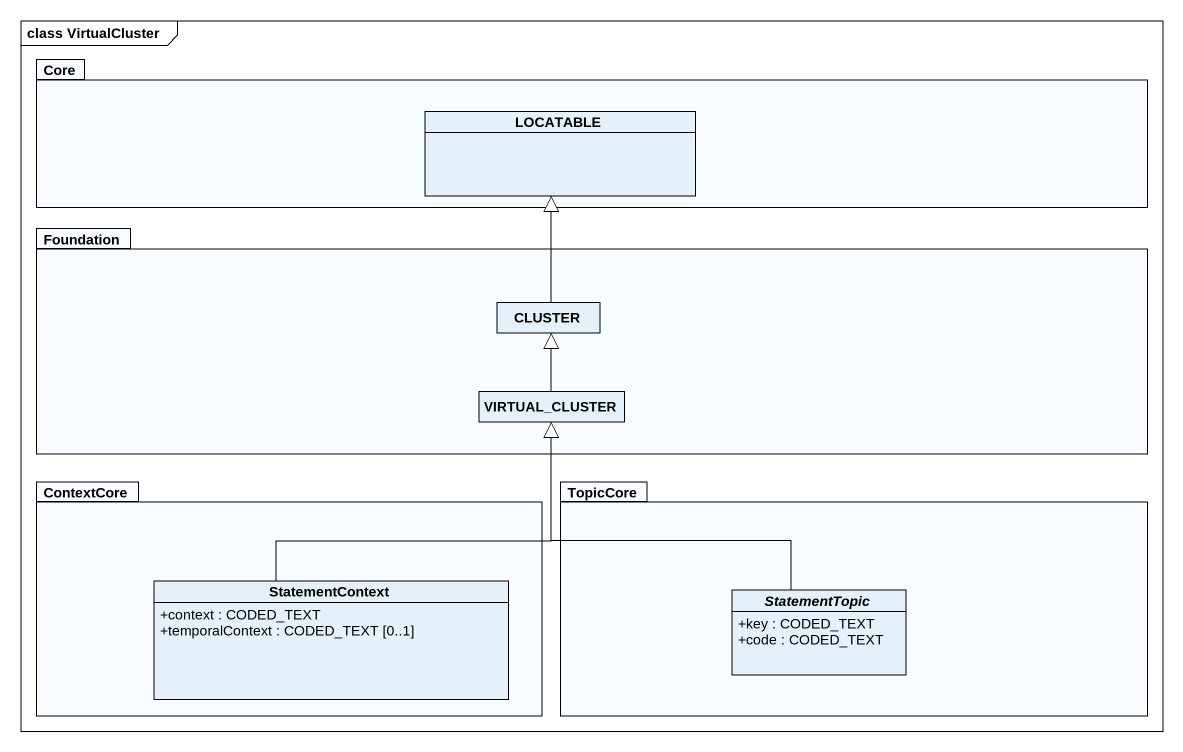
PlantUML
@startuml
mainframe class VirtualCluster
hide circle
hide empty members
skinparam classAttributeIconSize 0
package Core {
  class LOCATABLE
}
package Foundation {
  class CLUSTER
  class VIRTUAL_CLUSTER
}
package ContextCore {
  class StatementContext {
    +context : CODED_TEXT
    +temporalContext : CODED_TEXT [0..1]
  }
}
package TopicCore {
  abstract class StatementTopic {
    +key : CODED_TEXT
    +code : CODED_TEXT
  }
}
CLUSTER -up-|> LOCATABLE
VIRTUAL_CLUSTER -up-|> CLUSTER
StatementContext -up-|> VIRTUAL_CLUSTER
StatementTopic -up-|> VIRTUAL_CLUSTER
@enduml
